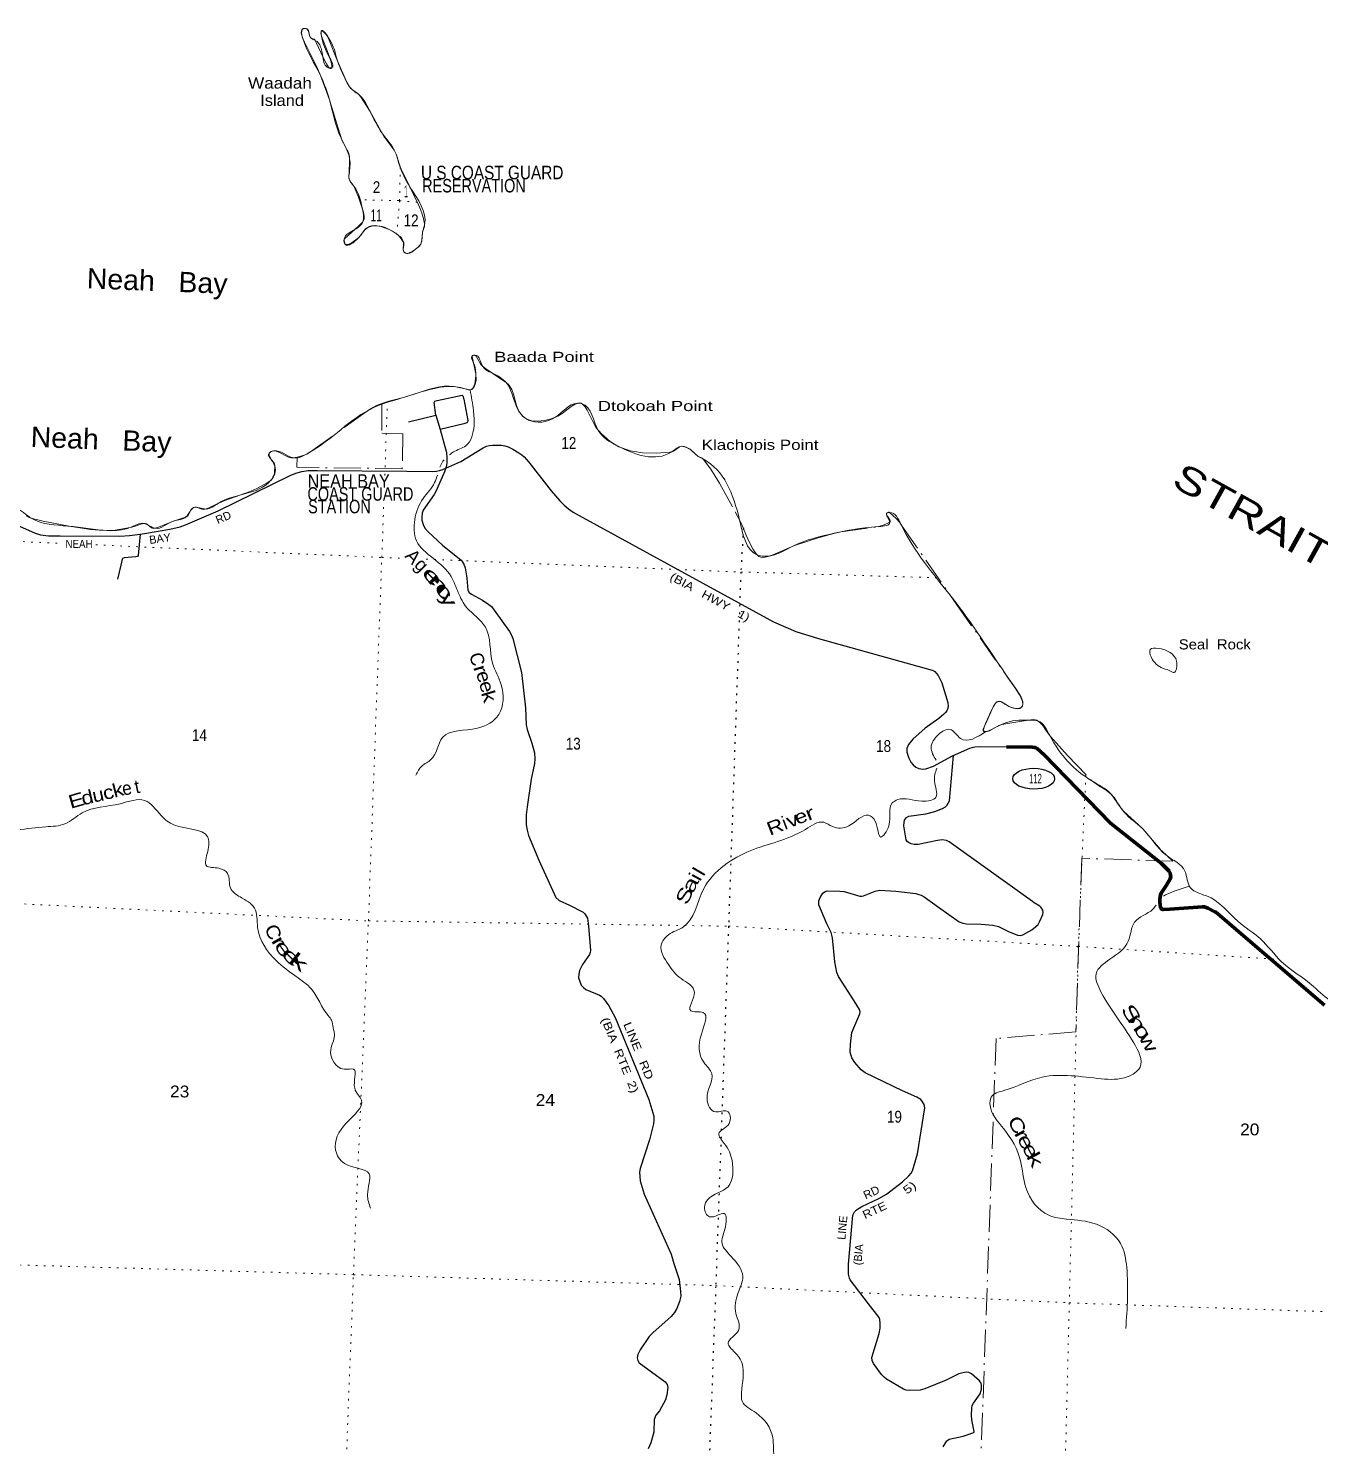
# Model space of a CAD drawing. Header units: feet. Extents: x -955330 to -733631, y 195788 to 387588.
# Drawn here: x -886147 to -867027, y 322280 to 343258 of the extents above; entities that cross this region are included whole.
import ezdxf
from ezdxf.enums import TextEntityAlignment as Align

# ---------------------------------------------------------------- set-up
doc = ezdxf.new("R2010")
doc.units = ezdxf.units.FT
doc.header["$LTSCALE"] = 80
doc.linetypes.add('DOT_DASHED', pattern=[7.7, 5, -1.2, 0.3, -1.2])
doc.linetypes.add('DOTTED', pattern=[1.5, 0.3, -1.2])
for name, color, linetype, lineweight in [('17', 7, 'Continuous', 25), ('23', 7, 'Continuous', 70), ('29', 7, 'Continuous', 25), ('30', 7, 'Continuous', 35), ('39', 7, 'Continuous', 13), ('41', 7, 'Continuous', 13), ('44', 7, 'DOT_DASHED', 13), ('6', 7, 'DOTTED', 25), ('7', 7, 'DOTTED', 13)]:
    doc.layers.add(name, color=color, linetype=linetype, lineweight=lineweight)
doc.layers.add('42', color=7, linetype='Continuous')

msp = doc.modelspace()

# ---------------------------------------------------------------- linework, layer by layer
at = {"layer": '17'}
msp.add_ellipse((-871259.63, 332152.02), major_axis=(309.24, -1), ratio=0.500121, dxfattribs=at)
at = {"layer": '23'}
msp.add_lwpolyline([(-871661.63, 332622.46), (-871282.14, 332619.48), (-871244.47, 332613.95), (-871228.02, 332608.81), (-871210.29, 332598.42), (-871106.97, 332505.33), (-870121.47, 331493.46), (-869369.81, 330897.34), (-869255.28, 330781.57), (-869238.37, 330751.65), (-869233.23, 330722.85), (-869231.17, 330699.19), (-869239.54, 330669.72), (-869295.81, 330574.9), (-869375.22, 330456.74), (-869383.31, 330434.84), (-869390.51, 330399.86), (-869393.59, 330366.95), (-869392.56, 330326.83), (-869381.55, 330246.69), (-869372.01, 330230.14), (-869362.75, 330222.94), (-869348.36, 330217.79), (-869336.31, 330216.58), (-869247.28, 330221.12), (-868763.29, 330256.45), (-868737.21, 330256.38), (-868720.76, 330251.24), (-868683.38, 330235.07), (-868578.9, 330182.32), (-868563.48, 330174.09), (-868534.69, 330150.43), (-866955.52, 328799.33)], dxfattribs=at)
at = {"layer": '29'}
msp.add_line((-880515.45, 337434.3), (-880112.68, 337534.66), dxfattribs=at)
for points in [[(-880112.68, 337534.66), (-880137.34, 337721.47), (-880125.72, 337738.75), (-880091.04, 337749.59), (-879723.49, 337827.03), (-879712.92, 337818.49), (-879697.88, 337769.66), (-879637.51, 337451.99), (-879642.65, 337428.98), (-879654.75, 337419.65), (-879697.95, 337406.78), (-880047.79, 337320.64)], [(-880112.68, 337534.66), (-880049.7, 337322.73), (-879956.22, 336982.68), (-879952.06, 336900.1), (-879952.06, 336839.74), (-879957.45, 336783.69), (-879985.2, 336693.43), (-880110.76, 336403.63), (-880136.27, 336356.83), (-880301.08, 336128.31), (-880314.25, 336080.37), (-880321.55, 336022.68), (-880319.39, 335977.4), (-880297.85, 335901.95), (-880269.98, 335855), (-880228.91, 335807.09), (-880013.44, 335607.84), (-879739.85, 335388.86), (-879721.53, 335365.15), (-879700, 335328.39), (-879680.6, 335272.45), (-879659.51, 335153.56), (-879653.71, 335119.18)], [(-886324.07, 335908.09), (-886047.58, 335787.86), (-885965.63, 335763.12), (-885848.99, 335747.38), (-885676.15, 335747.38), (-884792.28, 335741.43), (-884650.14, 335751.06), (-884530.63, 335767.61), (-884427.66, 335782.33), (-884050.57, 335846.86), (-883898.11, 335881.69), (-883820.88, 335907.44), (-883333.81, 336116.81), (-882272.07, 336638.38), (-882187.16, 336673.75), (-882098.63, 336699.49), (-882005.13, 336712.38), (-881872.22, 336714.41), (-880542.42, 336704.1), (-880165.47, 336698.58), (-880105.5, 336701.88), (-880056.99, 336711.46), (-880007.34, 336729.86), (-879743.8, 336845.84), (-879413.43, 337048.16), (-879363.26, 337074.09), (-879319.65, 337083.11), (-879271.85, 337086.79), (-879139.46, 337086.79), (-879089.81, 337079.43), (-879040.77, 337065.7), (-878973.97, 337029.76), (-878882.96, 336975.48), (-878838.83, 336944.21), (-878807.59, 336914.67), (-878737.7, 336837.49), (-878406.13, 336414.61), (-878275.86, 336262.86), (-878214.59, 336199.98), (-878150.23, 336148.47), (-878080.36, 336098.79), (-877992.38, 336045.53), (-875113.98, 334473.14), (-874783.75, 334329.09), (-874446.12, 334227.24), (-872762.62, 333760.6), (-872737.91, 333750.23), (-872723.2, 333739.19), (-872676.31, 333681.23), (-872621.43, 333572.12), (-872532.05, 333278.18), (-872527.38, 333221.27), (-872531.06, 333197.35), (-872545.77, 333158.71), (-872567.83, 333131.11), (-872591.73, 333105.35), (-872664.73, 333041.94), (-872868.98, 332900.98), (-873049.58, 332735.54), (-873116.86, 332658.35), (-873137.84, 332597.55), (-873137.84, 332542.35), (-873109.32, 332453.97), (-873079, 332395.16), (-873045.9, 332356.53), (-873005.45, 332321.57), (-872962.87, 332303.71), (-872904.32, 332292.13), (-872858.35, 332295.81), (-872745.94, 332337.14), (-872464.66, 332489.76), (-872208.35, 332602.14), (-872169.74, 332615.02), (-872132.97, 332622.38), (-872050.22, 332629.74), (-871661.63, 332622.46)], [(-884490.83, 335773.3), (-884520.19, 335456.18), (-884529.16, 335442.75), (-884557.33, 335435.35), (-884729.03, 335419.38), (-884751.07, 335410.41), (-884759.69, 335399.63), (-884778.06, 335312.29), (-884827.55, 335104.42)], [(-879653.71, 335119.18), (-879639.67, 334942.6), (-879618.14, 334908.13), (-879583.65, 334882.24), (-879424.06, 334794.27), (-879327.27, 334731.33), (-879289.57, 334699), (-879247.67, 334644.76), (-879020.27, 334330.35), (-878992.58, 334274.69), (-878975.03, 334226.87), (-878846.07, 333725.08), (-878786.95, 333200.81), (-878773.59, 332950.61), (-878761.04, 332879.33), (-878693.5, 332679.33), (-878654.01, 332534.53), (-878645.66, 332443.75), (-878649.71, 332377.16), (-878701.11, 332147.39), (-878758.31, 331736.25)], [(-871251.4, 330316.35), (-871278.48, 330334.97), (-872513.92, 331217.46), (-872551.86, 331237.76), (-872617.33, 331247.65), (-872686.6, 331238.6), (-872971, 331176.3), (-873032.06, 331176.51), (-873074.07, 331187.28), (-873113.93, 331208.84), (-873133.32, 331221.78), (-873148.8, 331249.25), (-873185.85, 331456.22), (-873180.72, 331504.19), (-873173.18, 331536.53), (-873144.09, 331575.34), (-873107.18, 331596.51), (-872860.1, 331633.95), (-872726.13, 331665.88), (-872611.31, 331709.63), (-872568.86, 331737.03), (-872548.39, 331756.43), (-872525.77, 331788.77), (-872509.7, 331822.89), (-872447.01, 332497.5)], [(-878758.31, 331736.25), (-878775.07, 331615.83), (-878775.74, 331519.14), (-878773.58, 331467.4), (-878760.65, 331389.79), (-878740.41, 331310.16), (-878589.76, 330943.86), (-878338.39, 330391.62), (-878288.3, 330350.36), (-878132.6, 330278.2), (-877933.35, 330176.04), (-877906.92, 330151.11), (-877868.72, 330089.81), (-877850.54, 329971.66), (-877821.32, 329611.21), (-877826.71, 329578.88), (-877839.07, 329551.93), (-877940.36, 329400.36), (-877985.06, 329313.7), (-877996.91, 329257.66), (-877999.36, 329204.92), (-877981.83, 329149.86), (-877959.21, 329098.12), (-877925.82, 329059.32), (-877890.49, 329029.63), (-877688.95, 328947.76), (-877665.13, 328932.12), (-877632.81, 328897.63), (-877553.17, 328789.64), (-877456.18, 328618.81), (-876957.03, 327405.31), (-876887.64, 327156.85), (-876885.22, 327101.81), (-876889.53, 327041.45), (-876951.44, 326808.38), (-877089.89, 326381.75), (-877095.65, 326325.72), (-877087.23, 326198.41), (-877027.56, 326002.72), (-876630.64, 325113.45), (-876587.69, 324977.8)], [(-872368.44, 323342.65), (-872555.69, 323248.61), (-872870.47, 323120.07), (-872942.44, 323101.31), (-873094.54, 323096.36), (-873150.55, 323100.67), (-873189.21, 323116.27), (-873442.48, 323266.68), (-873474.79, 323292.55), (-873513.37, 323335.63), (-873634.22, 323497.35), (-873653.61, 323540.47), (-873655.25, 323582.67), (-873550.92, 323937.75), (-873536.19, 324019.07), (-873534.04, 324094.53), (-873538.34, 324146.27), (-873548.37, 324175.54), (-873708.2, 324380.89), (-873976.14, 324733.29), (-873989.7, 324758.53), (-874000.47, 324816.74), (-874003.9, 324968.15), (-873939.58, 325689.55), (-873915.37, 325739.44), (-873886.29, 325769.62), (-873805.04, 325819.76), (-873552.36, 325937.64), (-873441.39, 326004.61), (-873201.38, 326185.02), (-873109.61, 326274.09), (-873075.14, 326315.05), (-873055.36, 326347.07), (-872979.79, 326598.35), (-872875, 327279.99), (-872881.24, 327328.3), (-872907.09, 327371.42), (-872932.95, 327401.6), (-872988.69, 327437.32), (-873205.76, 327531.84), (-873755.94, 327798.28), (-873817.55, 327842.23), (-873911.06, 327949.18), (-873954.15, 328022.48), (-873976.96, 328102.01), (-873975.7, 328225.13), (-873951.91, 328393.42), (-873836.84, 328673.51), (-873831.35, 328703.73), (-873839.97, 328733.91), (-873918.88, 328863.96), (-874152.24, 329225.19), (-874176.06, 329285.81), (-874202.89, 329442.72), (-874241.52, 329794.9), (-874260.09, 329876.5), (-874322.75, 330003.46), (-874440.93, 330285.94), (-874441.06, 330342.17), (-874423.82, 330393.91), (-874380.73, 330458.58), (-874347.61, 330484.16), (-874317.18, 330493.08), (-874130.82, 330488.76), (-874068, 330484.14), (-873833.51, 330415.47), (-873804.42, 330413.32), (-873779.2, 330419.27), (-873607.09, 330489.66), (-873545.89, 330501.71), (-873303.37, 330488.77), (-873007.28, 330452.12), (-872959.88, 330439.19), (-872925.94, 330426.75), (-872882.32, 330402.54), (-872668.27, 330250.11), (-872363.11, 330033.9), (-872308.77, 330011.33), (-872257.54, 330003.72), (-872039.73, 329999.6), (-871865.43, 329984.32), (-871781.91, 329962.06), (-871634.33, 329888.18), (-871501.33, 329837.72), (-871458.24, 329833.41), (-871423.23, 329840.24), (-871288.04, 329913.17), (-871232.9, 329958.35), (-871195.4, 329995.09), (-871167.4, 330042.52), (-871126.15, 330141.98), (-871120, 330174.03), (-871126.46, 330204.21), (-871151.61, 330247.73), (-871169.55, 330264.58), (-871251.4, 330316.35)], [(-876587.69, 324977.8), (-876512.49, 324740.26), (-876488.8, 324562.22), (-876486.65, 324493.23), (-876502.91, 324413.33), (-876544.82, 324307.83), (-876577.14, 324251.78), (-876629.53, 324190.1), (-876901.65, 323951.97), (-876952.01, 323893.91), (-877087.85, 323700.65), (-877124.37, 323630.9), (-877132.98, 323579.16), (-877124.37, 323540.35), (-877102.49, 323507.64), (-876919.43, 323372.01), (-876716.84, 323223.57), (-876687.02, 323186.8), (-876678.4, 323139.37), (-876691.21, 323031.13), (-876712.87, 322958.28), (-876802.21, 322797.25), (-876855.07, 322729.76), (-876878.33, 322668.97), (-876884.84, 322477.68), (-876928.32, 322320.15), (-876971.41, 322233.91)], [(-872600.09, 322264.19), (-872546.23, 322350.43), (-872531.15, 322363.36), (-872510.15, 322374.05), (-872302.88, 322420.99), (-872229.53, 322443.13), (-872160.58, 322469), (-872144.43, 322479.79), (-872142.82, 322491.82), (-872175.54, 322660.33), (-872181.05, 322729.87), (-872178.9, 322835.5), (-872172.06, 322873.89), (-872153.05, 322910.96), (-872055.72, 323047.09), (-872041.02, 323083.42), (-872034.55, 323117.92), (-872032.4, 323171.81), (-872040.61, 323205.81), (-872062.56, 323238.65), (-872183.21, 323342.13), (-872222.76, 323361.57), (-872250, 323365.84), (-872286.62, 323363.68), (-872331.87, 323355.06), (-872368.44, 323342.65)]]:
    msp.add_lwpolyline(points, dxfattribs=at)
at = {"layer": '39'}
for points in [[(-881397.06, 341096.61), (-881389.51, 341331.19), (-881517.2, 341632.94), (-881699.79, 342238.12), (-881830.16, 342582.48), (-882087.63, 343121.28), (-882087.7, 343244.76), (-882014.96, 343244.41), (-881968.4, 343121.42), (-881898.98, 343080.69), (-881785.61, 342836.08), (-881699.85, 342675.38), (-881651.27, 342677.84), (-881686.83, 342828.8), (-881805.99, 343144.45), (-881809.64, 343219.47), (-881713.39, 343133.32), (-881571.24, 342778.46), (-881464.06, 342530), (-881378.04, 342377.39), (-881238.23, 342263.5), (-881084.29, 342023.64), (-880910.49, 341710.25), (-880709.73, 341418.25), (-880643.51, 341215.67), (-880495.76, 340909.21), (-880279.31, 340351.51), (-880309, 340245.19), (-880337.07, 340063.92), (-880420.49, 339983.65), (-880527.41, 339926.42), (-880581.4, 339944.39), (-880592.86, 340090.51), (-880693.92, 340215.28), (-880942.8, 340330.72), (-881121.23, 340312.27), (-881259.61, 340156.87), (-881454.57, 340064.07), (-881468.31, 340139.42), (-881312.22, 340280.06), (-881195.4, 340393.64), (-881199.43, 340582.04), (-881325.96, 340920.19), (-881400.58, 341050.17), (-881397.06, 341096.61)], [(-888308.73, 337428.02), (-887944.06, 336989.28), (-887803.6, 336854.89), (-887730.32, 336821.29), (-887578.28, 336839.27), (-887459.95, 336726.75), (-887279.33, 336514.32), (-886777.29, 336166.14), (-886340.91, 336162.83), (-886097.29, 336004.25), (-885560.66, 335891.25), (-884965.42, 335824.19), (-884638.02, 335870.27), (-884435.32, 335930.01), (-884272.78, 335858), (-883989.11, 335966.73), (-883812.72, 336025.62), (-883699.52, 336164.22), (-883514.49, 336143.82), (-883337.04, 336226.94), (-882560.31, 336564.54), (-882498.01, 336786.35), (-882574.46, 336977.93), (-882514.73, 337003.59), (-882222.14, 336901.49), (-881988.39, 336978.06), (-881571.06, 337277.08), (-881097.49, 337614.05), (-880541.22, 337809.75), (-879817.56, 337951.43), (-879679.46, 337920.98), (-879613.43, 337905.89), (-879521.66, 338154.71), (-879559.01, 338316.22), (-879577.47, 338402.03), (-879534.23, 338420.33), (-879416.37, 338251.17), (-879285.05, 338158.31), (-879069.14, 338013.1), (-878851.2, 337546.09), (-878739.79, 337460.18), (-878352.15, 337497.49), (-878015.46, 337709.07), (-877949.08, 337702.05), (-877703.93, 337302.62), (-877432.72, 337082.1), (-876618.25, 336991.09), (-876469.12, 337073.46), (-876347.86, 337027.58), (-876227.16, 336923.04), (-876152.2, 336881.25), (-875615.82, 335981.18), (-875357.58, 335465.84), (-875139.75, 335456.11), (-874826.51, 335593.87), (-874215.87, 335785.11), (-873556.78, 335883.14), (-873392.23, 335948.63), (-873432.67, 336086), (-873393.99, 336092.36), (-873229.74, 335921.14), (-872517.07, 334893.82), (-871577.62, 333554.9), (-871445.48, 333205.03), (-871602.8, 333212.05), (-871799.37, 333291.65), (-871870.28, 333195.68), (-871986.97, 332931.78), (-872008.05, 332865.96), (-871739.48, 332953.1), (-871340.52, 333018.24), (-871193.55, 333005.6), (-871023.18, 332789.59), (-870399.86, 332120.35), (-870121.18, 331931.87), (-869917.17, 331653.65), (-869650.8, 331415.14), (-869302.24, 331023.23), (-869021.84, 330782.07), (-868941.55, 330539.73), (-868776.03, 330443.31), (-868635.05, 330386.43), (-868239.91, 330043.02), (-867903.82, 329781.16), (-867589.36, 329441.35), (-867117.77, 329078), (-866836.89, 328859.42), (-866400.85, 328894.57), (-865583.57, 328821.64), (-865404.44, 328759.01), (-864995.62, 328726.59)], [(-879604.72, 337906.6), (-879556.07, 337601.85), (-879547.78, 337376.89), (-879667.91, 337080.78), (-879853.87, 336987.92), (-879910.02, 336946.29)], [(-879989.53, 336874.08), (-880013.82, 336843.32), (-880055, 336761.04)], [(-880088.22, 336646.53), (-880130.45, 336534.91), (-880302.55, 336297.77), (-880425.41, 335985.6), (-880398.74, 335672.81), (-880153.42, 335415.01), (-879886.45, 335144.09), (-879781.69, 334906.73), (-879652.11, 334682.42), (-879379.71, 334397.1), (-879271.96, 333860.15), (-879144.45, 333542.86), (-879182.05, 333101.43), (-879496.02, 332900.98), (-880013.51, 332760.21), (-880185.48, 332434.04), (-880321.02, 332338.93), (-880407.83, 332203.19)], [(-869144.55, 333782.09), (-869145.72, 333893.42), (-869416.33, 334081.54), (-869534.38, 334062.54), (-869522.95, 333954.79), (-869344.49, 333784.95), (-869225.16, 333741.18), (-869185.45, 333725.24), (-869144.55, 333782.09)], [(-871968.25, 332848.86), (-872342.68, 332747.36), (-872498.44, 332881.79), (-872669.49, 332806.48), (-872778.95, 332615.1), (-872706.07, 332425.39)], [(-888492.55, 332657.27), (-888321.03, 332402.9), (-888145.2, 332403.13), (-888025.19, 332007.27), (-888043.7, 331678.29), (-887989.43, 331165.99), (-887668.99, 331008.02), (-887166.49, 331175.76), (-886850.55, 331283.05), (-886308.27, 331390.35), (-885887.74, 331440.35), (-885604.9, 331484.37), (-885349.17, 331646.96), (-884787.5, 331781.71), (-884423.62, 331830.2), (-884180.74, 331608.93), (-883982.97, 331464.53), (-883495.3, 331295.04), (-883490.86, 331074.3), (-883510.27, 330862.72), (-883323.94, 330826.07), (-883197.96, 330749.62), (-883152.83, 330535.16), (-883011.18, 330401.36), (-882798.08, 330238.07), (-882752.11, 329950.72), (-882478.6, 329461), (-882181.79, 329225.17), (-881953.62, 329036.93), (-881708.11, 328645.57), (-881656.58, 328576.5), (-881633.05, 328468.21), (-881614.08, 328347.99), (-881669.71, 328140.05), (-881472.2, 327852), (-881330.75, 327851.76), (-881314.85, 327569.8), (-881213.49, 327393.29), (-881438.52, 327055.33), (-881597.56, 326655.74), (-881464.9, 326455.57), (-881101.83, 326301.77), (-881125.32, 325997.3), (-881079.66, 325794.95)], [(-872696.31, 332306.59), (-872730.2, 332115.18), (-872706.03, 331883.44), (-872917.07, 331818.01), (-873273.71, 331842.03), (-873354.68, 331793.04), (-873405.91, 331455.41), (-873526.4, 331288.81), (-873607.04, 331523.07), (-873708.28, 331610.55), (-873996.01, 331455.46), (-874241.04, 331444.15), (-874369.65, 331506.55), (-874641.04, 331401.32), (-875459.24, 331085.81), (-875844.69, 330868.32), (-876149.1, 330517.71), (-876452.75, 329954.63), (-876669.95, 329840.91), (-876777.72, 329687.9), (-876669.05, 329401.8), (-876482.19, 329193.14), (-876284.99, 328990.1), (-876339.42, 328717.35), (-876154.66, 328690.89), (-876180.79, 328372.37), (-876144.63, 327953.95), (-876026.68, 327786.81), (-876097.65, 327413.64), (-875968.76, 327219.71), (-875802.48, 327232.52), (-875768.03, 327050.9), (-875924.39, 326896.02), (-875841.68, 326754.74), (-875727.64, 326498.75), (-875787.05, 326112.92), (-876086.37, 325923.96), (-876135.89, 325808.82), (-876059.23, 325667.81), (-875844.88, 325716.91), (-875834.92, 325483.78), (-875874.5, 325273.1), (-875741.48, 325081.01), (-875568.53, 324785.97), (-875640.23, 324534.23), (-875669.51, 324236.09), (-875632.02, 323985.54), (-875785.86, 323796.15), (-875688.58, 323664.33), (-875578.71, 323497.56), (-875587.71, 323062.94), (-875576.99, 322939.04), (-875370.48, 322763.9), (-875125.65, 322402.93), (-875093.56, 322075.74), (-875026.19, 321953.35), (-874738.83, 321916.24), (-874419.26, 321922.2), (-874127.24, 321761.45), (-873656.2, 321489.51), (-873623.06, 321140.02), (-873577.36, 320846.62), (-873130.23, 320306.65), (-873030.57, 320045.23), (-872934.75, 319834.57), (-872627.21, 319658.97), (-872592.96, 319426.78)], [(-868958.82, 330560.73), (-869308.09, 330430.65), (-869337.41, 330415.65)], [(-869448.18, 330279.62), (-869497.19, 330220.58), (-869766.26, 330030.27), (-869859.55, 329747.12), (-870131.99, 329480.07), (-870337.49, 329264.66), (-870264.41, 328996.34), (-869780.12, 328244.28), (-869684.91, 327881.89), (-869875.11, 327738.64), (-870260.29, 327711.33), (-871136.35, 327734.28), (-871700.78, 327536.92), (-871888.95, 327440.12), (-871906.55, 327315.46), (-871703.55, 326968.49), (-871455.63, 326494.07), (-871377.97, 326100.1), (-871036.27, 325690.28), (-870774, 325634.06), (-870330.74, 325557.6), (-869975.47, 325272.63), (-869883.93, 324918.5), (-869897.49, 324012.65)]]:
    msp.add_spline(points, degree=3, dxfattribs=at)
at = {"layer": '44'}
for points in [[(-880316.21, 340507.78), (-880342.31, 340578.78), (-880370.92, 340646.28), (-880496.22, 340910.22), (-880625.51, 341176.35), (-880644.37, 341217.62), (-880651.57, 341235.55), (-880658.92, 341257.42), (-880694.88, 341384.53), (-880713.02, 341424.45), (-880731.31, 341456.08), (-880767.13, 341509.63), (-880881.83, 341664.7), (-880923.35, 341732.69), (-881087.32, 342028.9), (-881230.13, 342252.01), (-881256.4, 342283.83), (-881287.28, 342307.09), (-881349.23, 342347.59), (-881369.84, 342366.9), (-881389.32, 342394.04), (-881423.89, 342450.22), (-881452.2, 342504.23), (-881511.94, 342639.9), (-881588.47, 342819.64), (-881674.36, 343036.32), (-881718.12, 343143.26), (-881734.29, 343168.77), (-881755.62, 343194.87), (-881766.67, 343206.05), (-881782.68, 343219.05), (-881793.53, 343224.73), (-881804.46, 343225.06), (-881809.99, 343218.68), (-881813.28, 343205.21), (-881813.45, 343181.9), (-881810.28, 343160.43), (-881790.92, 343101.09), (-881743.7, 342978.06), (-881704.01, 342876.06), (-881673.06, 342788.44), (-881663.89, 342758.07), (-881657.2, 342730.6), (-881654.29, 342714.69), (-881652.14, 342697.36), (-881651.29, 342681.71), (-881651.74, 342675.15), (-881655.03, 342670.83), (-881661.42, 342667.58), (-881668.01, 342666.1), (-881675.87, 342665.67), (-881686.07, 342666.96), (-881691.68, 342668.81), (-881696.46, 342671.59), (-881699.29, 342674.5), (-881703.88, 342682.44), (-881733.22, 342735.1), (-881780.75, 342826.27), (-881883.91, 343050.74), (-881903.03, 343086.67), (-881908.17, 343091.58), (-881915.33, 343096.32), (-881934.25, 343104.5), (-881950.19, 343110.49), (-881962.18, 343116.56), (-881969, 343122.02), (-881976.2, 343131.15), (-881980.71, 343139.51), (-881985.02, 343150.49), (-881990.64, 343171.27), (-881999.77, 343212.18), (-882007.56, 343233.24), (-882007.56, 343233.24), (-882018.4, 343247.63), (-882025.31, 343251.91), (-882036.55, 343256.11), (-882048.38, 343258.4), (-882065.6, 343258.29), (-882077.78, 343254.65), (-882087.05, 343246.08), (-882096, 343219.47), (-882099.95, 343187.88), (-882098.43, 343160.13), (-882091.55, 343131.24), (-882057.53, 343055.81), (-881966.93, 342874.7), (-881884.44, 342708), (-881830.41, 342583.11), (-881725.34, 342310.11), (-881686.9, 342200), (-881580.49, 341844.52), (-881507.16, 341606.07), (-881424.11, 341456), (-881415.2, 341438.09), (-881405.01, 341414.3), (-881400.01, 341400.15), (-881396.63, 341388.78), (-881393.88, 341377.49), (-881391.15, 341361.99), (-881389.9, 341350.06), (-881389.63, 341342.61)], [(-881389.63, 341342.61), (-881389.45, 341340.34), (-881391.65, 341264.7), (-881400.7, 341042.84), (-881393.55, 341015.68), (-881379.44, 340992.85), (-881334.74, 340936.25), (-881318.61, 340903.44), (-881259.53, 340757.31), (-881228.53, 340670.93), (-881185.33, 340535.24), (-881174.39, 340479.94), (-881173.47, 340460.17), (-881176.49, 340432.58), (-881182.18, 340415.03), (-881193.97, 340395.39), (-881259.35, 340328.33), (-881407.17, 340195.03), (-881468.01, 340139.7), (-881476.91, 340117.97), (-881472.29, 340086.83), (-881458.66, 340066.29), (-881438.06, 340060.56), (-881402.36, 340065.24), (-881365.99, 340080.39), (-881296.83, 340126.05), (-881248.93, 340167.01), (-881216.36, 340207.3), (-881160.27, 340281.54), (-881120.05, 340312.92), (-881096.2, 340323.93), (-881065.2, 340333.19), (-881036.7, 340337.7), (-881005.39, 340338.94), (-880926.53, 340326.55), (-880804.38, 340282.82), (-880706.16, 340224.5), (-880657.93, 340182.53), (-880625.27, 340142.04), (-880589.27, 340082.67), (-880587.44, 340049.45), (-880597.7, 339986.45), (-880585.93, 339949.43), (-880557.21, 339928.31), (-880536.54, 339924.77), (-880515.57, 339930.44), (-880454.4, 339960.76), (-880352.4, 340038.44), (-880330.41, 340083.02), (-880321.18, 340130.34), (-880311.18, 340233.88), (-880303.65, 340263.5), (-880285.54, 340309.57), (-880280.81, 340326.1), (-880279.09, 340337.4), (-880278.86, 340345.71), (-880281.74, 340368.99), (-880290.16, 340414.2), (-880297.63, 340445.38), (-880316.21, 340507.78)], [(-880914.99, 337705.96), (-880808.54, 337740.22), (-880589.52, 337796.54), (-880207.3, 337916.33), (-880084.39, 337946.52), (-879990.41, 337959.8), (-879915.06, 337962.13), (-879840.88, 337955.55), (-879611.13, 337905.87), (-879576.5, 337916.9), (-879547.05, 337950.68), (-879525.55, 338007.6), (-879518.24, 338049.39), (-879519.49, 338143.22), (-879535.05, 338213.73), (-879576.91, 338398.77), (-879576, 338408.96), (-879568.71, 338415.76), (-879555.05, 338421.3), (-879539.6, 338422.37), (-879530.65, 338417.51), (-879517.9, 338404.23), (-879447.68, 338283.64), (-879447.68, 338283.64), (-879424.39, 338257.55), (-879375.38, 338221.82), (-879069.11, 338013.08), (-879042.38, 337990.55), (-879021.48, 337966.55), (-879005.28, 337942.34), (-878989.06, 337911.1), (-878964.82, 337845.18), (-878918.45, 337676.74), (-878883.34, 337593.63), (-878827.67, 337519.77), (-878766.38, 337471.94), (-878692.08, 337447.75), (-878604.55, 337441.88), (-878504.94, 337453.88), (-878403.03, 337480.35), (-878305.55, 337518.6), (-878243.08, 337558.54), (-878107.91, 337660.43), (-878048.5, 337695.49), (-878007.69, 337711.28), (-877983.08, 337713.62), (-877960.27, 337708.7), (-877940.15, 337694.58), (-877903.79, 337657.02), (-877869.91, 337608.59), (-877789.92, 337439.05), (-877740.03, 337347.35), (-877658.22, 337256.14), (-877531.29, 337144.76), (-877401.86, 337066.6), (-877230.2, 337006.11), (-877051.99, 336976.81), (-876846.13, 336971.69), (-876650.4, 336987.1), (-876592.97, 336999.79), (-876510.97, 337060.77), (-876488.63, 337071.22), (-876465.81, 337073.16), (-876399.86, 337055.88), (-876330.61, 337014.77), (-876232.95, 336927.38), (-876169.08, 336895.43), (-876148.36, 336876.46), (-876043.37, 336734.37), (-875913.83, 336528.47), (-875682.68, 336103.45), (-875586.23, 335923.81), (-875491.21, 335697.21), (-875412.7, 335542.58), (-875368.62, 335479.57), (-875329.93, 335442.96), (-875303.07, 335432.65), (-875257.32, 335428.54), (-875157.62, 335449.58), (-875030.98, 335503.79), (-874802.2, 335602.24), (-874419.73, 335727.64), (-874222.43, 335783.28)], [(-880914.99, 337705.96), (-880912.62, 337265.54), (-880600.46, 337255.05), (-880609.62, 336738.83), (-882170.43, 336761.56), (-882166.58, 336909.02), (-882166.17, 336909.16)], [(-882166.58, 336909.02), (-882077.7, 336933.95), (-882023.08, 336957.3), (-881970.11, 336990.67), (-881226.78, 337522.87), (-881082.6, 337624.17), (-881045.94, 337646.64), (-880993.47, 337673.82), (-880914.99, 337705.96)], [(-886177.44, 336045.27), (-886136.15, 336019.37), (-886086.35, 336001.36), (-885926.96, 335961.89), (-885543.36, 335888.59), (-885225.27, 335842.63), (-885093.09, 335829.82), (-884979.11, 335824.41), (-884933.24, 335824.6), (-884861.4, 335830.52), (-884778.61, 335843.4), (-884615.2, 335875.14), (-884565.35, 335889.85), (-884495.04, 335914.02), (-884463.21, 335923.59), (-884431.21, 335930.58), (-884414.24, 335928.98), (-884399.43, 335923.2), (-884377.75, 335909.52), (-884322.31, 335867.62), (-884306.54, 335859.7), (-884292.22, 335856.02), (-884272.56, 335858.07), (-884233.58, 335871.87), (-883997.05, 335963.89), (-883806.71, 336028.17), (-883790.84, 336039.31), (-883776.02, 336057.14), (-883739.02, 336125.93), (-883728, 336141.99), (-883717.13, 336153.37), (-883704.87, 336161.76), (-883689.57, 336167.27), (-883672.01, 336168.9), (-883646.48, 336165.35), (-883577.66, 336143.62), (-883552.71, 336138.63), (-883528.7, 336139.36), (-883513.63, 336144.21), (-883465.02, 336166.67), (-883316.39, 336236.14), (-883236.57, 336268.98), (-882853.7, 336407.73), (-882763.55, 336447.05), (-882697.41, 336480.18), (-882608.22, 336532.29), (-882555.83, 336567.87), (-882534.92, 336588.85), (-882521.66, 336610.11), (-882510.01, 336641.34), (-882504.07, 336670.84), (-882498.11, 336793.09), (-882504.1, 336814.02), (-882518.19, 336836.95), (-882567.84, 336896.33), (-882582.3, 336918.72), (-882588.58, 336936.7), (-882588.72, 336951.95), (-882581.92, 336968.66), (-882562.32, 336988.46), (-882550.88, 336995.17), (-882534.33, 337000.85), (-882510.64, 337003.8), (-882489.7, 337002.64), (-882450.34, 336992.04), (-882418.03, 336977.4), (-882325.49, 336926.06), (-882284.72, 336908.62), (-882257.13, 336901.84), (-882229.86, 336900.65), (-882166.58, 336909.02)], [(-874222.43, 335783.28), (-874117.29, 335806.94), (-873552.79, 335883.94), (-873474.77, 335907.99), (-873402.19, 335943.03), (-873387.65, 335952.07), (-873383.48, 335959.86), (-873384.35, 335971.33), (-873390.7, 335985.75), (-873426.09, 336038.05), (-873435.48, 336055.28), (-873439.31, 336069.44), (-873438.2, 336078.17), (-873431.76, 336086.76), (-873421.35, 336092.81), (-873408.71, 336096.06), (-873401.01, 336095.7), (-873397.08, 336094.38), (-873350.97, 336054.18), (-873292.41, 335997.05), (-873245.2, 335942.22), (-873210.87, 335894.03), (-872409.51, 334739.71), (-871531.86, 333492.11), (-871474.64, 333409.42), (-871446.72, 333360.18), (-871423.35, 333296.18), (-871420.38, 333268.94), (-871422.88, 333245.76), (-871430.4, 333225.53), (-871447.04, 333203.5), (-871464.03, 333193.1), (-871494.92, 333188.77), (-871529.21, 333193.35), (-871601.09, 333211.69), (-871630.62, 333222.22), (-871665.36, 333243.43), (-871735.12, 333289.19), (-871762.27, 333298.46), (-871790.74, 333295.92), (-871805.22, 333287.79), (-871825.93, 333268.89), (-871859.4, 333217.35), (-871970.2, 332971.27), (-872009.04, 332890.83), (-872007.8, 332865.68), (-871995.39, 332855.3), (-871951.34, 332850.16), (-871917.36, 332862.27), (-871775.03, 332941.78), (-871731.18, 332954.66), (-871438.08, 333005.18), (-871269.02, 333026.24), (-871239.44, 333024.26), (-871213.11, 333016.54), (-871163.28, 332981.24), (-871163.28, 332981.24), (-871123.91, 332937.25), (-871071.97, 332857.3), (-871011.27, 332776.28), (-870760.09, 332497.26), (-870404.15, 332124.58), (-870301.74, 332049.1), (-870188.07, 331983.75), (-870103.32, 331913.17), (-869998.93, 331760.94), (-869932.99, 331670.36), (-869761.6, 331516.78), (-869644.14, 331408.19), (-869368.79, 331091.73), (-869199.01, 330930.23)], [(-869199.01, 330930.23), (-870550.02, 330974.82), (-870637.05, 328407.49), (-871817.17, 328305.38), (-872779.3, 301829.8), (-889695.73, 302469.59)]]:
    msp.add_lwpolyline(points, dxfattribs=at)
at = {"layer": '6'}
msp.add_lwpolyline([(-875559.5, 335864.28), (-875597.12, 335211.48), (-875779.15, 329969.05), (-875969.12, 324637.95), (-876166.89, 319313.27), (-876412.38, 313960.37)], dxfattribs=at)
at = {"layer": '7'}
msp.add_line((-880869.08, 336641.58), (-880829.8, 337734.09), dxfattribs=at)
for points in [[(-880640.89, 341209.94), (-880649.76, 340707.77), (-880683.17, 340297.93)], [(-881164.66, 340720.58), (-880649.76, 340707.77), (-880367.61, 340684.36)], [(-881730.93, 314155.45), (-881539.66, 319470.31), (-881333.11, 324810.79), (-881110.92, 330047.37), (-880912.77, 335426.67), (-880884.78, 336205.21)], [(-888381.36, 335701.41), (-886223.19, 335660.53), (-885641.61, 335634.92)], [(-885147.34, 335613.15), (-880912.77, 335426.67), (-880638.18, 335415.55)], [(-880256.23, 335400.09), (-875597.12, 335211.48), (-872678.7, 335126.38)], [(-870489.53, 332210.33), (-870600.62, 329668.94), (-870733.55, 324393.97), (-870866.69, 319068.42), (-871075.32, 313772.55)], [(-888583.44, 330338.39), (-886444.7, 330309.91), (-881110.92, 330047.37), (-875779.15, 329969.05), (-870600.62, 329668.94), (-867630.36, 329476.62)], [(-888795.26, 325031.41), (-886635.29, 324964.67), (-881333.11, 324810.79), (-875972.24, 324649.26), (-870733.55, 324393.97), (-865479.1, 324211.86), (-860210.84, 323930), (-858162.03, 323843.92)]]:
    msp.add_lwpolyline(points, dxfattribs=at)

# ---------------------------------------------------------------- texts
at = {"layer": '17', "width": 0.55}
msp.add_text('112', height=140, dxfattribs=at).set_placement((-871233.58, 332083.71), align=Align.CENTER)
at = {"layer": '30'}
for s, rotation, p in [('RD', 23.261, (-883341.19, 335919.62)), ('BAY', 7.884, (-884348.17, 335625.38)), ('LINE', 84.905, (-874049.43, 325323.33)), ('(BIA', 84.905, (-873812.1, 324947.07))]:
    msp.add_text(s, height=120, rotation=rotation, dxfattribs=at).set_placement(p)
at = {"layer": '30', "width": 0.9}
msp.add_text('NEAH', height=120, dxfattribs=at).set_placement((-885596.72, 335566.89))
at = {"layer": '30'}
for s, rotation, width, p in [('(BIA   HWY   1)', 331.353, 1.2, (-876659.88, 335102.9)), ('(BIA  RTE  2)', 292.359, 1.25, (-877668.71, 328589.15)), ('LINE   RD', 292.359, 1.25, (-877339.7, 328519.64)), ('RD', 25.01, 1.05, (-873748.64, 325923.64)), ('5)', 36.931, 1.35, (-873140.15, 325993.36)), ('RTE', 25.01, 1.15, (-873759.69, 325633.24))]:
    msp.add_text(s, height=120, rotation=rotation, dxfattribs=dict(at, width=width)).set_placement(p)
at = {"layer": '41'}
for s, height, rotation, width, p in [('Neah   Bay', 300, 357.729, 1.05, (-885285.65, 339410.99)), ('Neah   Bay', 300, 357.729, 1.05, (-886116.25, 337064.92)), ('STRAIT   OF   JUAN   DE   FUCA', 400, 331, 1.35, (-869239.21, 336494.81))]:
    msp.add_text(s, height=height, rotation=rotation, dxfattribs=dict(at, width=width)).set_placement(p)
for s, rotation, p in [('A', 312.839, (-880521.31, 335373.86)), ('g', 314.326, (-880393.49, 335249.47)), ('C', 284.39, (-879595.77, 333897.03)), ('t', 11.508, (-884517.99, 331939.03)), ('i', 21.08, (-874914.11, 331402.76))]:
    msp.add_text(s, height=200, rotation=rotation, dxfattribs=at).set_placement(p, align=Align.CENTER)
for s, rotation, width, p in [('e', 315.24, 2.05, (-880230.87, 335075.57)), ('n', 313.92, 2.1, (-880143.88, 334972.1)), ('c', 307.055, 1.95, (-880069.45, 334874.3)), ('y', 299.327, 1.55, (-880007.77, 334758.27)), ('r', 288.103, 1.3, (-879544.3, 333745.15)), ('e', 287.8, 1.15, (-879495.48, 333633.36)), ('e', 288.15, 1.15, (-879451.74, 333484.75)), ('k', 286.569, 1.25, (-879421.54, 333342.63)), ('k', 14.585, 1.2, (-884795.56, 331890.16)), ('E', 15.893, 1.3, (-885409.57, 331737.1)), ('d', 13.398, 1.2, (-885251.12, 331777.99)), ('u', 11.981, 1.15, (-885094.65, 331816.07)), ('c', 14.481, 1.2, (-884939.35, 331853.45)), ('e', 10.211, 0.95, (-884671.59, 331914.01)), ('e', 21.08, 1.25, (-874674.65, 331500.21)), ('r', 21.209, 1.4, (-874540.64, 331548.61)), ('R', 21.094, 1.25, (-875054.05, 331349.29)), ('v', 21.08, 1.3, (-874798.19, 331450.72)), ('l', 59.671, 1.25, (-876130.02, 330727.89)), ('a', 62.822, 1.5, (-876260.24, 330539.04)), ('i', 61.671, 1.25, (-876183.45, 330654.02)), ('S', 65.767, 1.4, (-876341.64, 330382.05)), ('C', 292.756, 1.15, (-882611.33, 329844.61)), ('r', 299.97, 1.65, (-882521.69, 329693.43)), ('e', 305.796, 1.65, (-882446.62, 329578.6)), ('e', 315.274, 2.05, (-882316.29, 329444.08)), ('k', 321.274, 2, (-882206.96, 329363.44)), ('S', 304.636, 1.65, (-869897.54, 328613.91)), ('n', 303.333, 1.7, (-869814.47, 328486.13)), ('o', 300.662, 1.5, (-869732.61, 328360.25)), ('w', 298.267, 1.45, (-869645.64, 328201.41)), ('C', 300.33, 1.35, (-871592.19, 326976.18)), ('r', 298.168, 1.6, (-871522.97, 326843.08)), ('e', 297.013, 1.4, (-871464.17, 326734.16)), ('e', 298.013, 1.4, (-871392.61, 326602.6)), ('k', 297.42, 1.6, (-871328.02, 326469.68))]:
    msp.add_text(s, height=200, rotation=rotation, dxfattribs=dict(at, width=width)).set_placement(p, align=Align.CENTER)
at = {"layer": '42'}
for s, height, width, p in [('Waadah', 165, 1.15, (-882893.51, 342365.94)), ('Island', 165, 1.1, (-882713.27, 342110.11)), ('Baada Point', 150, 1.35, (-879247.99, 338320.93)), ('Dtokoah Point', 150, 1.35, (-877715.03, 337593.89)), ('Klachopis Point', 150, 1.25, (-876175.97, 337019.6)), ('Seal  Rock', 150, 1.1, (-869112.75, 334065.62))]:
    msp.add_text(s, height=height, dxfattribs=dict(at, width=width)).set_placement(p)
at = {"layer": '44'}
for s, width, p in [('U S COAST GUARD', 0.85, (-880333.55, 341024.42)), ('RESERVATION', 0.8, (-880315.29, 340829.49)), ('NEAH BAY', 0.9, (-882012.11, 336458.4)), ('COAST GUARD', 0.8, (-882014.18, 336267.08)), ('STATION', 0.8, (-882003.89, 336079.86))]:
    msp.add_text(s, height=200, dxfattribs=dict(at, width=width)).set_placement(p)
at = {"layer": '7'}
for s, width, p in [('2', 0.85, (-881046.66, 340819.69)), ('1', 0.4, (-880583.87, 340758.78)), ('11', 0.65, (-881080.15, 340402.44)), ('12', 0.85, (-880589.98, 340329.35)), ('12', 0.85, (-878254.09, 337034.24)), ('14', 0.85, (-883723.38, 332709.05)), ('13', 0.85, (-878188.73, 332582.61)), ('18', 0.85, (-873593.96, 332547.85)), ('23', 1.1, (-884049.05, 327434.89)), ('24', 1.1, (-878634.57, 327308.69)), ('19', 0.85, (-873433.28, 327062.01)), ('20', 1.1, (-868205.03, 326873.31))]:
    msp.add_text(s, height=175, dxfattribs=dict(at, width=width)).set_placement(p)

doc.saveas('drawing.dxf')
